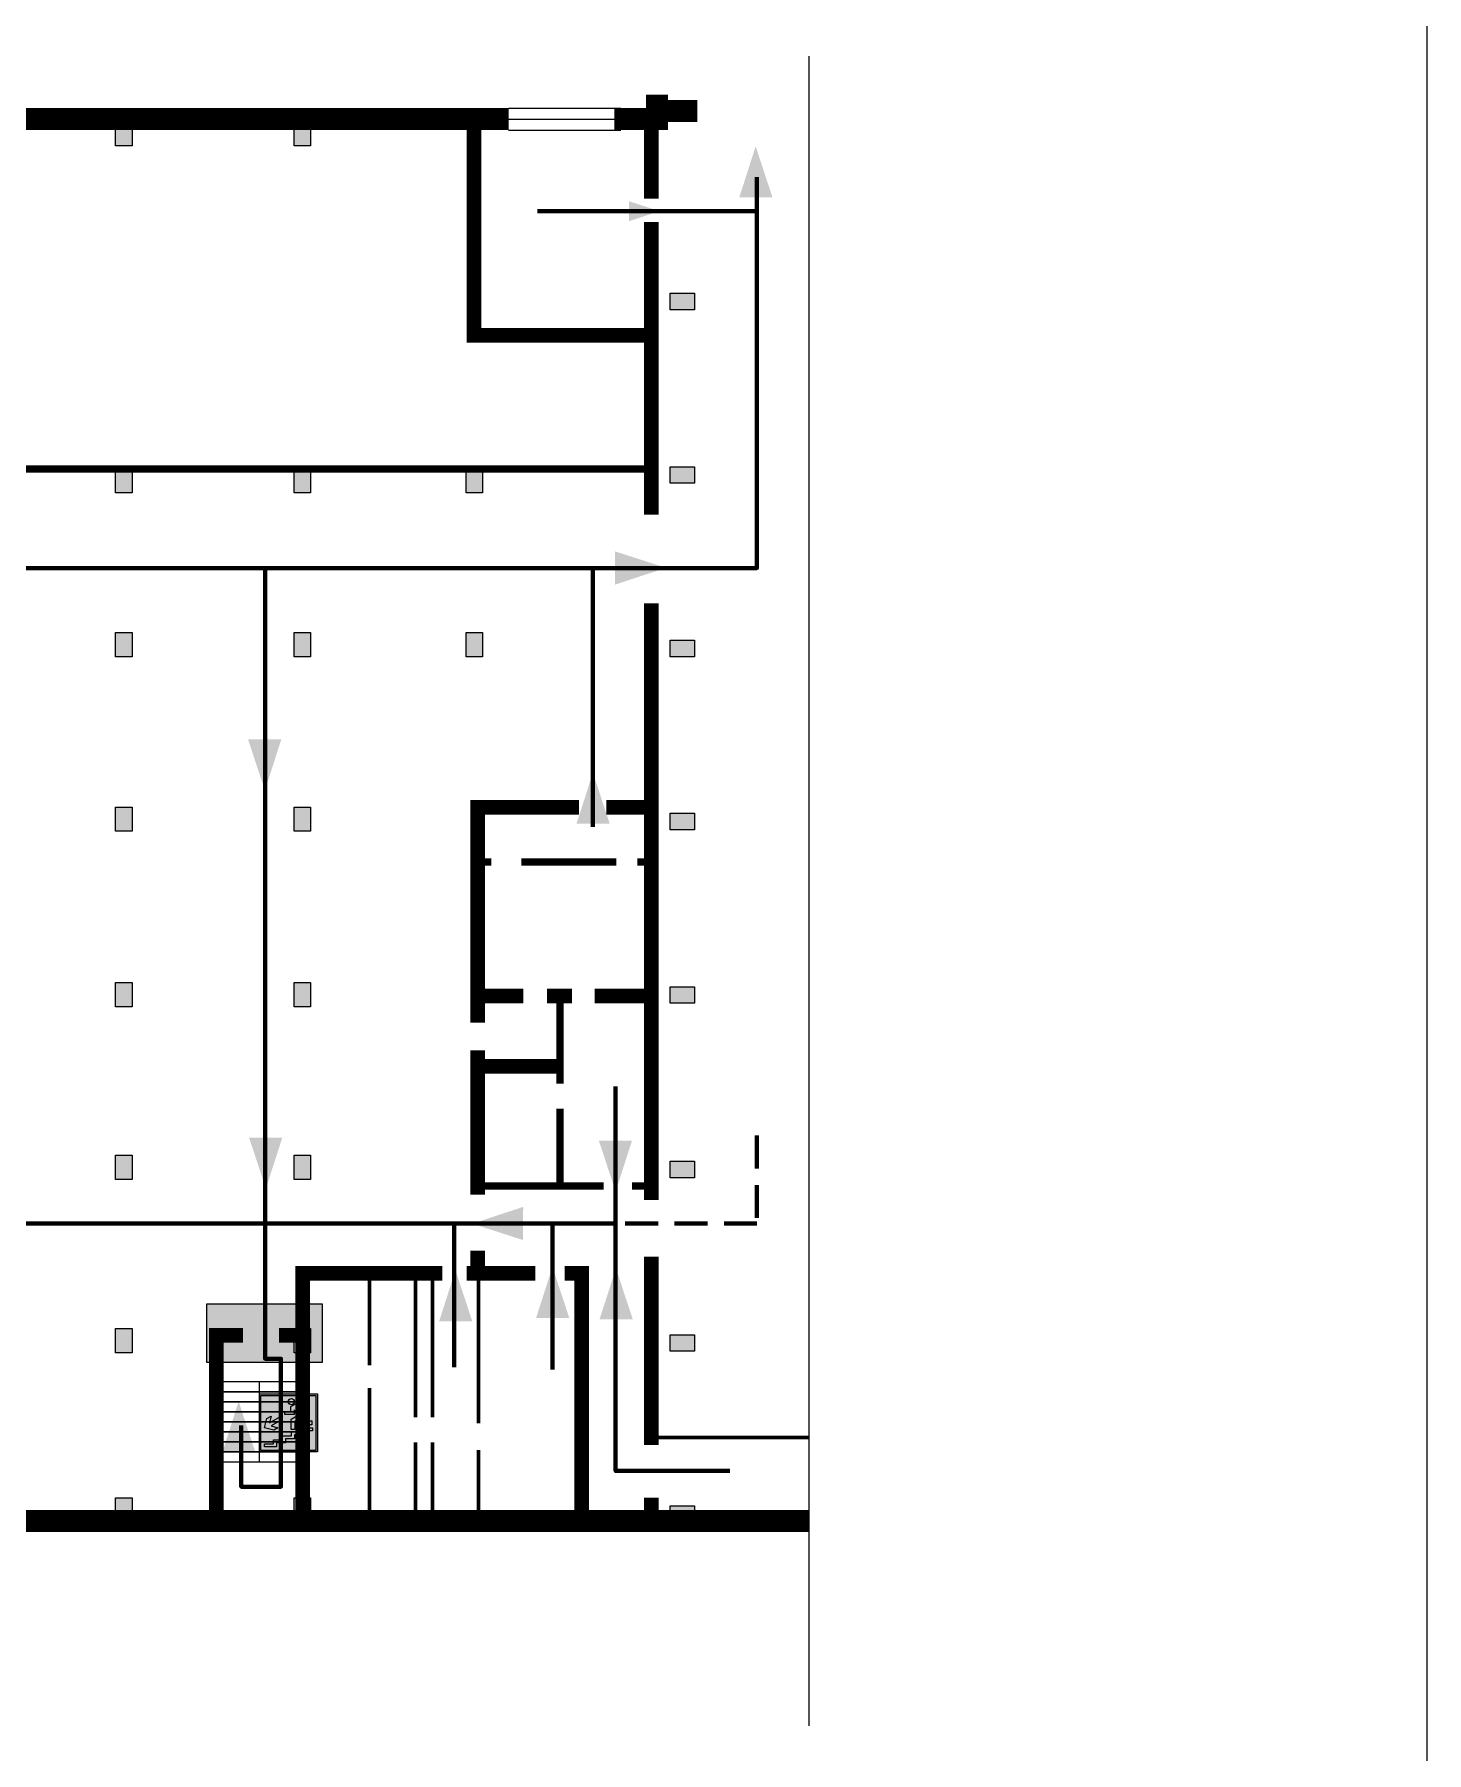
# Model space of a CAD drawing. Header units: millimetres. Extents: x 13810 to 67229, y 12374 to 21950.
# Drawn here: x 39193.2 to 39362.3, y 14667.2 to 14875.9 of the extents above; entities that cross this region are included whole.
import ezdxf

# ---------------------------------------------------------------- set-up
doc = ezdxf.new("R2010")
doc.units = ezdxf.units.MM
doc.linetypes.add('{ Wide Dash }', pattern=[12, 4, -2, 4, -2])
doc.layers.add('План_Штампы', color=7, linetype='Continuous')

# ---------------------------------------------------------------- blocks, each defined once
blk = doc.blocks.new('A$C7B4425F7')
at = {"true_color": 0xffffff}
blk.add_hatch(color=7, dxfattribs=at).paths.add_polyline_path([(0, 0), (-16, 0), (-16, -8), (0, -8)])
h = blk.add_hatch(color=126)
h.paths.add_polyline_path([(-0.2, -0.2), (-15.8, -0.2), (-15.8, -7.8), (-0.2, -7.8)])
h.paths.add_polyline_path([(-11.76, -2.03), (-11.76, -3.66), (-11.17, -3.66, -0.568275), (-11.17, -6.18), (-12.58, -6.18), (-12.58, -2.03)], flags=16)
h.paths.add_polyline_path([(-13.33, -4.12, -0.495768), (-13.59, -6.18), (-15.03, -6.18), (-15.03, -2.03), (-13.59, -2.03, -0.487973)], flags=16)
h.paths.add_polyline_path([(-10.25, -2.03), (-9.48, -2.03), (-9.48, -6.18), (-10.25, -6.18)], flags=16)
h.paths.add_polyline_path([(-13.84, -3.69), (-14.24, -3.69), (-14.24, -3.03), (-13.9, -3.03, -0.692621)], flags=0)
h.paths.add_polyline_path([(-9.15, -2.03), (-8.4, -2.03), (-8.04, -3.07), (-7.68, -2.03), (-6.93, -2.03), (-7.64, -4.1), (-6.93, -6.18), (-7.68, -6.18), (-8.04, -5.14), (-8.4, -6.18), (-9.15, -6.18), (-8.44, -4.1)], flags=16)
h.paths.add_polyline_path([(-11.76, -4.46), (-11.42, -4.46, -0.692621), (-11.36, -5.12), (-11.76, -5.12)], flags=0)
h.paths.add_polyline_path([(-13.9, -5.2), (-14.24, -5.2), (-14.24, -4.55), (-13.84, -4.55, -0.708038)], flags=0)
edge = h.paths.add_edge_path(flags=16)
edge.add_ellipse((-5.51, -4.08), major_axis=(0, 2.05), ratio=0.586184, start_angle=0, end_angle=360)
edge = h.paths.add_edge_path(flags=0)
edge.add_ellipse((-5.51, -4.08), major_axis=(0, 1.14), ratio=0.454828, start_angle=0, end_angle=360)
h.paths.add_polyline_path([(-4.13, -4.96, 0.377264), (-3.48, -4.52, 0.0555), (-3.16, -2.03), (-1.66, -2.03), (-1.66, -4.96), (-0.96, -4.96), (-0.96, -7.01), (-1.75, -7.01), (-1.75, -6.18), (-3.3, -6.18), (-3.3, -7.02), (-4.13, -7.02)], flags=16)
h.paths.add_polyline_path([(-2.73, -2.91), (-2.28, -2.91), (-2.28, -4.96), (-3.05, -4.96, 0.079136)], flags=0)
at = {"color": 126}
blk.add_lwpolyline([(-16, -8), (0, -8), (0, 0), (-16, 0)], close=True, dxfattribs=at)
blk = doc.blocks.new('вниз 3')
at = {"lineweight": 0, "true_color": 0xffffff}
h = blk.add_hatch(color=7, dxfattribs=at)
h.dxf.hatch_style = 1
h.paths.add_polyline_path([(40997.5, -4475.69), (40997.25, -4475.28), (40995.76, -4476.15), (40995.97, -4475.23), (40995.39, -4475.56), (40995.05, -4476.83), (40996.33, -4477.17), (40996.91, -4476.83), (40996, -4476.55)], flags=0)
h.paths.add_polyline_path([(40999.81, -4473.95), (41000.22, -4473.95), (41000.64, -4474.67), (41001.03, -4474.43), (41000.46, -4473.49), (41000.42, -4473.49), (40999.43, -4473.49), (40998.68, -4473.92), (40998.68, -4474.57), (40997.88, -4474.57), (40997.88, -4475), (40999.14, -4475), (40999.14, -4474.43), (40999.14, -4474.38), (40999.59, -4475.15), (40998.72, -4475.67), (40998.72, -4477.06), (40999.24, -4477.06), (40999.24, -4475.96), (40999.95, -4475.56), (40999.95, -4476.43), (41001.61, -4476.43), (41001.61, -4475.88), (41000.47, -4475.88), (41000.47, -4475.12)], flags=0)
h.paths.add_polyline_path([(40999.2, -4473.24, 1), (40998.35, -4473.24, 1)], flags=0)
h.paths.add_polyline_path([(41000.46, -4477.26), (41001.69, -4477.26), (41001.69, -4476.84), (41000.03, -4476.84), (41000.03, -4477.39), (40998.78, -4477.39), (40998.78, -4477.95), (40997.53, -4477.95), (40997.53, -4478.5), (40996.29, -4478.5), (40996.29, -4479.06), (40995.05, -4479.06), (40995.05, -4479.48), (40995.29, -4479.48), (40996.72, -4479.48), (40996.72, -4478.92), (40997.97, -4478.92), (40997.97, -4478.36), (40999.2, -4478.36), (40999.2, -4477.81), (41000.46, -4477.81)], flags=0)
h.paths.add_polyline_path([(41002.37, -4472.17), (40994.37, -4472.17), (40994.37, -4480.17), (41002.37, -4480.17)])
h.paths.add_polyline_path([(41002.16, -4479.96), (40994.57, -4479.96), (40994.57, -4472.37), (41002.16, -4472.37)], flags=16)
h.paths.add_polyline_path([(41001.61, -4475.88), (41001.61, -4476.43), (40999.95, -4476.43), (40999.95, -4475.56), (40999.24, -4475.96), (40999.24, -4477.06), (40998.72, -4477.06), (40998.72, -4475.67), (40999.59, -4475.15), (40999.14, -4474.38), (40999.14, -4474.43), (40999.14, -4475), (40997.88, -4475), (40997.88, -4474.57), (40998.68, -4474.57), (40998.68, -4473.92), (40999.43, -4473.49), (41000.42, -4473.49), (41000.46, -4473.49), (41001.03, -4474.43), (41000.64, -4474.67), (41000.22, -4473.95), (40999.81, -4473.95), (41000.47, -4475.12), (41000.47, -4475.88)], flags=0)
h.paths.add_polyline_path([(41001.69, -4476.84), (41001.69, -4477.26), (41000.46, -4477.26), (41000.46, -4477.81), (40999.2, -4477.81), (40999.2, -4478.36), (40997.97, -4478.36), (40997.97, -4478.92), (40996.72, -4478.92), (40996.72, -4479.48), (40995.05, -4479.48), (40995.05, -4479.06), (40996.29, -4479.06), (40996.29, -4478.5), (40997.53, -4478.5), (40997.53, -4477.95), (40998.78, -4477.95), (40998.78, -4477.39), (41000.03, -4477.39), (41000.03, -4476.84)], flags=0)
h.paths.add_polyline_path([(40998.35, -4473.24, -1), (40999.2, -4473.24, -1)], flags=0)
h.paths.add_polyline_path([(40997.5, -4475.69), (40996, -4476.55), (40996.91, -4476.83), (40996.33, -4477.17), (40995.05, -4476.83), (40995.39, -4475.56), (40995.97, -4475.23), (40995.76, -4476.15), (40997.25, -4475.28)], flags=0)
at = {"lineweight": 0}
h = blk.add_hatch(color=126, dxfattribs=at)
h.dxf.hatch_style = 1
h.paths.add_polyline_path([(41002.16, -4472.37), (40994.57, -4472.37), (40994.57, -4479.96), (41002.16, -4479.96)])
h.paths.add_polyline_path([(40995.97, -4475.23), (40995.76, -4476.15), (40997.25, -4475.28), (40997.5, -4475.69), (40996, -4476.55), (40996.91, -4476.83), (40996.33, -4477.17), (40995.05, -4476.83), (40995.39, -4475.56)], flags=16)
h.paths.add_polyline_path([(40997.88, -4474.57), (40998.68, -4474.57), (40998.68, -4473.92), (40999.43, -4473.49), (41000.42, -4473.49), (41000.46, -4473.49), (41001.03, -4474.43), (41000.64, -4474.67), (41000.22, -4473.95), (40999.81, -4473.95), (41000.47, -4475.12), (41000.47, -4475.88), (41001.61, -4475.88), (41001.61, -4476.43), (40999.95, -4476.43), (40999.95, -4475.56), (40999.24, -4475.96), (40999.24, -4477.06), (40998.72, -4477.06), (40998.72, -4475.67), (40999.59, -4475.15), (40999.14, -4474.38), (40999.14, -4474.43), (40999.14, -4475), (40997.88, -4475)], flags=16)
h.paths.add_polyline_path([(40998.35, -4473.24, -1), (40999.2, -4473.24, -1)], flags=16)
h.paths.add_polyline_path([(40997.53, -4477.95), (40998.78, -4477.95), (40998.78, -4477.39), (41000.03, -4477.39), (41000.03, -4476.84), (41001.69, -4476.84), (41001.69, -4477.26), (41000.46, -4477.26), (41000.46, -4477.81), (40999.2, -4477.81), (40999.2, -4478.36), (40997.97, -4478.36), (40997.97, -4478.92), (40996.72, -4478.92), (40996.72, -4479.48), (40995.05, -4479.48), (40995.05, -4479.06), (40996.29, -4479.06), (40996.29, -4478.5), (40997.53, -4478.5)], flags=16)
at = {"lineweight": 0, "true_color": 0xffffff}
h = blk.add_hatch(color=7, dxfattribs=at)
h.dxf.hatch_style = 1
h.paths.add_polyline_path([(40999.2, -4473.24, 1), (40998.35, -4473.24, 1)])
h.paths.add_polyline_path([(40999.81, -4473.95), (41000.22, -4473.95), (41000.64, -4474.67), (41001.03, -4474.43), (41000.46, -4473.49), (41000.42, -4473.49), (40999.43, -4473.49), (40998.68, -4473.92), (40998.68, -4474.57), (40997.88, -4474.57), (40997.88, -4475), (40999.14, -4475), (40999.14, -4474.43), (40999.14, -4474.38), (40999.59, -4475.15), (40998.72, -4475.67), (40998.72, -4477.06), (40999.24, -4477.06), (40999.24, -4475.96), (40999.95, -4475.56), (40999.95, -4476.43), (41001.61, -4476.43), (41001.61, -4475.88), (41000.47, -4475.88), (41000.47, -4475.12)])
h.paths.add_polyline_path([(40999.2, -4477.81), (41000.46, -4477.81), (41000.46, -4477.26), (41001.69, -4477.26), (41001.69, -4476.84), (41000.03, -4476.84), (41000.03, -4477.39), (40998.78, -4477.39), (40998.78, -4477.95), (40997.53, -4477.95), (40997.53, -4478.5), (40996.29, -4478.5), (40996.29, -4479.06), (40995.05, -4479.06), (40995.05, -4479.48), (40995.29, -4479.48), (40996.72, -4479.48), (40996.72, -4478.92), (40997.97, -4478.92), (40997.97, -4478.36), (40999.2, -4478.36)])
h.paths.add_polyline_path([(40997.5, -4475.69), (40997.25, -4475.28), (40995.76, -4476.15), (40995.97, -4475.23), (40995.39, -4475.56), (40995.05, -4476.83), (40996.33, -4477.17), (40996.91, -4476.83), (40996, -4476.55)])
at = {"color": 126, "lineweight": 0}
for points in [[(40994.37, -4472.17), (41002.37, -4472.17), (41002.37, -4480.17), (40994.37, -4480.17)], [(40994.57, -4472.37), (41002.16, -4472.37), (41002.16, -4479.96), (40994.57, -4479.96)]]:
    blk.add_lwpolyline(points, close=True, dxfattribs=at)
for points in [[(40999.14, -4474.43), (40999.14, -4475), (40997.88, -4475), (40997.88, -4474.57), (40998.68, -4474.57), (40998.68, -4473.92), (40999.43, -4473.49), (41000.42, -4473.49), (41000.46, -4473.49), (41001.03, -4474.43), (41000.64, -4474.67), (41000.22, -4473.95), (40999.81, -4473.95), (41000.47, -4475.12), (41000.47, -4475.88), (41001.61, -4475.88), (41001.61, -4476.43), (40999.95, -4476.43), (40999.95, -4475.56), (40999.24, -4475.96), (40999.24, -4477.06), (40998.72, -4477.06), (40998.72, -4475.67), (40999.59, -4475.15), (40999.14, -4474.38), (40999.14, -4474.43)], [(40995.05, -4476.83), (40995.39, -4475.56), (40995.97, -4475.23), (40995.76, -4476.15), (40997.25, -4475.28), (40997.5, -4475.69), (40996, -4476.55), (40996.91, -4476.83), (40996.33, -4477.17), (40995.05, -4476.83)], [(40995.29, -4479.48), (40995.05, -4479.48), (40995.05, -4479.06), (40996.29, -4479.06), (40996.29, -4478.5), (40997.53, -4478.5), (40997.53, -4477.95), (40998.78, -4477.95), (40998.78, -4477.39), (41000.03, -4477.39), (41000.03, -4476.84), (41001.69, -4476.84), (41001.69, -4477.26), (41000.46, -4477.26), (41000.46, -4477.81), (40999.2, -4477.81), (40999.2, -4478.36), (40997.97, -4478.36), (40997.97, -4478.92), (40996.72, -4478.92), (40996.72, -4479.48), (40995.05, -4479.48)]]:
    blk.add_lwpolyline(points, dxfattribs=at)
blk.add_circle((40998.77, -4473.24), 0.426, dxfattribs=at)

msp = doc.modelspace()

# ---------------------------------------------------------------- hatches: boundary and pattern name
at = {"lineweight": 0}
h = msp.add_hatch(color=256, dxfattribs=at)
h.dxf.hatch_style = 1
h.paths.add_polyline_path([(39203.03, 14862.3), (39205.03, 14862.3), (39205.03, 14865.25), (39203.03, 14865.25)])
h = msp.add_hatch(color=256, dxfattribs=at)
h.dxf.hatch_style = 1
h.paths.add_polyline_path([(39224.7, 14862.3), (39226.7, 14862.3), (39226.7, 14865.25), (39224.7, 14865.25)])
h = msp.add_hatch(color=256, dxfattribs=at)
h.dxf.hatch_style = 1
h.paths.add_polyline_path([(39270.4, 14844.41), (39270.4, 14842.41), (39273.34, 14842.41), (39273.34, 14844.41)])
h = msp.add_hatch(color=256, dxfattribs=at)
h.dxf.hatch_style = 1
h.paths.add_polyline_path([(39203.03, 14820.16), (39205.03, 14820.16), (39205.03, 14823.11), (39203.03, 14823.11)])
h = msp.add_hatch(color=256, dxfattribs=at)
h.dxf.hatch_style = 1
h.paths.add_polyline_path([(39224.7, 14820.16), (39226.7, 14820.16), (39226.7, 14823.11), (39224.7, 14823.11)])
h = msp.add_hatch(color=256, dxfattribs=at)
h.dxf.hatch_style = 1
h.paths.add_polyline_path([(39245.59, 14820.16), (39247.59, 14820.16), (39247.59, 14823.11), (39245.59, 14823.11)])
h = msp.add_hatch(color=256, dxfattribs=at)
h.dxf.hatch_style = 1
h.paths.add_polyline_path([(39270.4, 14823.34), (39270.4, 14821.34), (39273.34, 14821.34), (39273.34, 14823.34)])
h = msp.add_hatch(color=256, dxfattribs=at)
h.dxf.hatch_style = 1
h.paths.add_polyline_path([(39270.4, 14823.34), (39270.4, 14821.34), (39273.34, 14821.34), (39273.34, 14823.34)])
h = msp.add_hatch(color=256, dxfattribs=at)
h.dxf.hatch_style = 1
h.paths.add_polyline_path([(39203.03, 14800.28), (39205.03, 14800.28), (39205.03, 14803.23), (39203.03, 14803.23)])
h = msp.add_hatch(color=256, dxfattribs=at)
h.dxf.hatch_style = 1
h.paths.add_polyline_path([(39224.7, 14800.28), (39226.7, 14800.28), (39226.7, 14803.23), (39224.7, 14803.23)])
h = msp.add_hatch(color=256, dxfattribs=at)
h.dxf.hatch_style = 1
h.paths.add_polyline_path([(39245.59, 14800.28), (39247.59, 14800.28), (39247.59, 14803.23), (39245.59, 14803.23)])
h = msp.add_hatch(color=256, dxfattribs=at)
h.dxf.hatch_style = 1
h.paths.add_polyline_path([(39270.4, 14802.27), (39270.4, 14800.26), (39273.34, 14800.26), (39273.34, 14802.27)])
h = msp.add_hatch(color=256, dxfattribs=at)
h.dxf.hatch_style = 1
h.paths.add_polyline_path([(39203.03, 14779.07), (39205.03, 14779.07), (39205.03, 14782.01), (39203.03, 14782.01)])
h = msp.add_hatch(color=256, dxfattribs=at)
h.dxf.hatch_style = 1
h.paths.add_polyline_path([(39224.7, 14779.07), (39226.7, 14779.07), (39226.7, 14782.01), (39224.7, 14782.01)])
h = msp.add_hatch(color=256, dxfattribs=at)
h.dxf.hatch_style = 1
h.paths.add_polyline_path([(39270.4, 14781.28), (39270.4, 14779.27), (39273.34, 14779.27), (39273.34, 14781.28)])
h = msp.add_hatch(color=256, dxfattribs=at)
h.dxf.hatch_style = 1
h.paths.add_polyline_path([(39203.03, 14757.77), (39205.03, 14757.77), (39205.03, 14760.71), (39203.03, 14760.71)])
h = msp.add_hatch(color=256, dxfattribs=at)
h.dxf.hatch_style = 1
h.paths.add_polyline_path([(39224.7, 14757.77), (39226.7, 14757.77), (39226.7, 14760.71), (39224.7, 14760.71)])
h = msp.add_hatch(color=256, dxfattribs=at)
h.dxf.hatch_style = 1
h.paths.add_polyline_path([(39270.4, 14760.2), (39270.4, 14758.2), (39273.34, 14758.2), (39273.34, 14760.2)])
h = msp.add_hatch(color=256, dxfattribs=at)
h.dxf.hatch_style = 1
h.paths.add_polyline_path([(39203.03, 14736.79), (39205.03, 14736.79), (39205.03, 14739.73), (39203.03, 14739.73)])
h = msp.add_hatch(color=256, dxfattribs=at)
h.dxf.hatch_style = 1
h.paths.add_polyline_path([(39224.7, 14736.79), (39226.7, 14736.79), (39226.7, 14739.73), (39224.7, 14739.73)])
h = msp.add_hatch(color=256, dxfattribs=at)
h.dxf.hatch_style = 1
h.paths.add_polyline_path([(39270.4, 14739), (39270.4, 14736.99), (39273.34, 14736.99), (39273.34, 14739)])
h = msp.add_hatch(color=256, dxfattribs=at)
h.dxf.hatch_style = 1
h.paths.add_polyline_path([(39203.03, 14715.74), (39205.03, 14715.74), (39205.03, 14718.69), (39203.03, 14718.69)])
h = msp.add_hatch(color=256, dxfattribs=at)
h.dxf.hatch_style = 1
h.paths.add_polyline_path([(39224.7, 14715.74), (39226.7, 14715.74), (39226.7, 14718.69), (39224.7, 14718.69)])
h = msp.add_hatch(color=256, dxfattribs=at)
h.dxf.hatch_style = 1
h.paths.add_polyline_path([(39270.4, 14717.92), (39270.4, 14715.92), (39273.34, 14715.92), (39273.34, 14717.92)])
h = msp.add_hatch(color=256, dxfattribs=at)
h.dxf.hatch_style = 1
h.paths.add_polyline_path([(39203.03, 14695.17), (39205.03, 14695.17), (39205.03, 14698.11), (39203.03, 14698.11)])
h = msp.add_hatch(color=256, dxfattribs=at)
h.dxf.hatch_style = 1
h.paths.add_polyline_path([(39224.7, 14695.17), (39226.7, 14695.17), (39226.7, 14698.11), (39224.7, 14698.11)])
h = msp.add_hatch(color=256, dxfattribs=at)
h.dxf.hatch_style = 1
h.paths.add_polyline_path([(39270.4, 14697.17), (39270.4, 14695.17), (39273.34, 14695.17), (39273.34, 14697.17)])

# ---------------------------------------------------------------- linework, layer by layer
at = {"color": 126, "lineweight": 0, "true_color": 0x008754}
msp.add_lwpolyline([(38762.27, 14944.05), (39362.27, 14944.05), (39362.27, 14549.05), (38762.27, 14549.05)], close=True, dxfattribs=at)
msp.add_lwpolyline([(38762.27, 14944.05), (39362.27, 14944.05), (39362.27, 14549.05), (38762.27, 14549.05)], close=True, dxfattribs=at)
msp.add_lwpolyline([(38762.27, 14944.05), (39362.27, 14944.05), (39362.27, 14549.05), (38762.27, 14549.05)], close=True, dxfattribs=at)
msp.add_lwpolyline([(38762.27, 14944.05), (39362.27, 14944.05), (39362.27, 14549.05), (38762.27, 14549.05)], close=True, dxfattribs=at)
at = {"lineweight": 0}
for points in [[(39287.23, 14873.19), (39287.23, 14670.45)], [(39250.76, 14866.9), (39264.39, 14866.9)], [(39203.03, 14862.3), (39203.03, 14865.25), (39205.03, 14865.25), (39205.03, 14862.3), (39203.03, 14862.3)], [(39224.7, 14862.3), (39224.7, 14865.25), (39226.7, 14865.25), (39226.7, 14862.3), (39224.7, 14862.3)], [(39250.76, 14865.56), (39264.39, 14865.56)], [(39250.76, 14864.23), (39264.39, 14864.23)], [(39270.4, 14844.41), (39273.34, 14844.41), (39273.34, 14842.41), (39270.4, 14842.41), (39270.4, 14844.41)], [(39203.03, 14820.16), (39203.03, 14823.11), (39205.03, 14823.11), (39205.03, 14820.16), (39203.03, 14820.16)], [(39224.7, 14820.16), (39224.7, 14823.11), (39226.7, 14823.11), (39226.7, 14820.16), (39224.7, 14820.16)], [(39245.59, 14820.16), (39245.59, 14823.11), (39247.59, 14823.11), (39247.59, 14820.16), (39245.59, 14820.16)], [(39270.4, 14823.34), (39273.34, 14823.34), (39273.34, 14821.34), (39270.4, 14821.34), (39270.4, 14823.34)], [(39270.4, 14823.34), (39273.34, 14823.34), (39273.34, 14821.34), (39270.4, 14821.34), (39270.4, 14823.34)], [(39203.03, 14800.28), (39203.03, 14803.23), (39205.03, 14803.23), (39205.03, 14800.28), (39203.03, 14800.28)], [(39224.7, 14800.28), (39224.7, 14803.23), (39226.7, 14803.23), (39226.7, 14800.28), (39224.7, 14800.28)], [(39245.59, 14800.28), (39245.59, 14803.23), (39247.59, 14803.23), (39247.59, 14800.28), (39245.59, 14800.28)], [(39270.4, 14802.27), (39273.34, 14802.27), (39273.34, 14800.26), (39270.4, 14800.26), (39270.4, 14802.27)], [(39203.03, 14779.07), (39203.03, 14782.01), (39205.03, 14782.01), (39205.03, 14779.07), (39203.03, 14779.07)], [(39224.7, 14779.07), (39224.7, 14782.01), (39226.7, 14782.01), (39226.7, 14779.07), (39224.7, 14779.07)], [(39270.4, 14781.28), (39273.34, 14781.28), (39273.34, 14779.27), (39270.4, 14779.27), (39270.4, 14781.28)], [(39203.03, 14757.77), (39203.03, 14760.71), (39205.03, 14760.71), (39205.03, 14757.77), (39203.03, 14757.77)], [(39224.7, 14757.77), (39224.7, 14760.71), (39226.7, 14760.71), (39226.7, 14757.77), (39224.7, 14757.77)], [(39270.4, 14760.2), (39273.34, 14760.2), (39273.34, 14758.2), (39270.4, 14758.2), (39270.4, 14760.2)], [(39203.03, 14736.79), (39203.03, 14739.73), (39205.03, 14739.73), (39205.03, 14736.79), (39203.03, 14736.79)], [(39224.7, 14736.79), (39224.7, 14739.73), (39226.7, 14739.73), (39226.7, 14736.79), (39224.7, 14736.79)], [(39270.4, 14739), (39273.34, 14739), (39273.34, 14736.99), (39270.4, 14736.99), (39270.4, 14739)], [(39203.03, 14715.74), (39203.03, 14718.69), (39205.03, 14718.69), (39205.03, 14715.74), (39203.03, 14715.74)], [(39224.7, 14715.74), (39224.7, 14718.69), (39226.7, 14718.69), (39226.7, 14715.74), (39224.7, 14715.74)], [(39270.4, 14717.92), (39273.34, 14717.92), (39273.34, 14715.92), (39270.4, 14715.92), (39270.4, 14717.92)], [(39225.67, 14712.2), (39215.26, 14712.2)], [(39220.51, 14702.49), (39220.51, 14712.2)], [(39225.67, 14710.98), (39215.26, 14710.98)], [(39215.26, 14710.98), (39225.67, 14710.98)], [(39225.67, 14709.77), (39215.26, 14709.77)], [(39215.26, 14709.77), (39225.67, 14709.77)], [(39225.67, 14708.56), (39215.26, 14708.56)], [(39215.26, 14708.56), (39225.67, 14708.56)], [(39225.67, 14707.34), (39215.26, 14707.34)], [(39215.26, 14707.34), (39225.67, 14707.34)], [(39225.67, 14706.13), (39215.26, 14706.13)], [(39215.26, 14706.13), (39225.67, 14706.13)], [(39225.67, 14704.92), (39215.26, 14704.92)], [(39215.26, 14704.92), (39225.67, 14704.92)], [(39225.67, 14703.7), (39215.26, 14703.7)], [(39215.26, 14703.7), (39225.67, 14703.7)], [(39215.26, 14702.49), (39225.67, 14702.49)], [(39203.03, 14695.17), (39203.03, 14698.11), (39205.03, 14698.11), (39205.03, 14695.17), (39203.03, 14695.17)], [(39224.7, 14695.17), (39224.7, 14698.11), (39226.7, 14698.11), (39226.7, 14695.17), (39224.7, 14695.17)], [(39270.4, 14697.17), (39273.34, 14697.17), (39273.34, 14695.17), (39270.4, 14695.17), (39270.4, 14697.17)]]:
    msp.add_lwpolyline(points, dxfattribs=at)
for points, const_width in [([(39263.6, 14865.56), (39268.78, 14865.56), (39268.78, 14868.52)], 2.67), ([(39053.65, 14865.56), (39250.76, 14865.56)], 2.67), ([(39268.08, 14839.31), (39246.56, 14839.31), (39246.56, 14865.56)], 1.78), ([(39268.08, 14855.92), (39268.08, 14865.56)], 1.78), ([(39268.78, 14866.54), (39273.69, 14866.54)], 2.67), ([(39268.08, 14853.05), (39268.08, 14817.52)], 1.78), ([(39268.08, 14823.07), (39021.57, 14823.07)], 0.891), ([(39268.08, 14806.75), (39268.08, 14734.28)], 1.78), ([(39247.02, 14755.83), (39247.02, 14781.98), (39259.3, 14781.98)], 1.78), ([(39262.62, 14781.98), (39268.08, 14781.98)], 1.78), ([(39248.66, 14775.35), (39247.02, 14775.35)], 0.891), ([(39263.83, 14775.35), (39252.29, 14775.35)], 0.891), ([(39268.08, 14775.35), (39266.38, 14775.35)], 0.891), ([(39252.55, 14759.08), (39247.02, 14759.08)], 1.78), ([(39258.48, 14759.08), (39255.42, 14759.08)], 1.78), ([(39261.22, 14759.08), (39268.08, 14759.08)], 1.78), ([(39257.01, 14748.44), (39257.01, 14759.08)], 0.891), ([(39247.02, 14734.96), (39247.02, 14752.47)], 1.78), ([(39247.02, 14750.54), (39257.01, 14750.54)], 1.78), ([(39257.01, 14745.39), (39257.01, 14736)], 0.891), ([(39262.29, 14736), (39247.02, 14736)], 0.891), ([(39265.73, 14736), (39268.08, 14736)], 0.891), ([(39247.02, 14728.15), (39247.02, 14725.38)], 1.78), ([(39268.08, 14727.43), (39268.08, 14704.53)], 1.78), ([(39242.73, 14725.38), (39225.74, 14725.38), (39225.74, 14695.17)], 1.78), ([(39254.02, 14725.38), (39245.68, 14725.38)], 1.78), ([(39259.62, 14695.17), (39259.62, 14725.38), (39257.58, 14725.38)], 1.78), ([(39233.88, 14725.38), (39233.88, 14714.2)], 0.446), ([(39239.47, 14725.38), (39239.47, 14707.9)], 0.446), ([(39241.51, 14725.38), (39241.51, 14707.9)], 0.446), ([(39247.1, 14725.38), (39247.1, 14707.18)], 0.446), ([(39218.51, 14717.86), (39215.26, 14717.86), (39215.26, 14695.17)], 1.78), ([(39222.89, 14717.86), (39225.74, 14717.86)], 1.78), ([(39233.88, 14711.45), (39233.88, 14695.17)], 0.446), ([(39287.17, 14705.44), (39268.08, 14705.44)], 0.446), ([(39239.47, 14704.85), (39239.47, 14695.17)], 0.446), ([(39241.51, 14704.85), (39241.51, 14695.17)], 0.446), ([(39247.1, 14703.93), (39247.1, 14695.17)], 0.446), ([(39268.08, 14698.13), (39268.08, 14695.17)], 1.78), ([(39024.39, 14695.33), (39287.25, 14695.33)], 2.67)]:
    msp.add_lwpolyline(points, dxfattribs=dict(at, const_width=const_width))
at = {"color": 126, "lineweight": 100, "true_color": 0x008754}
for points in [[(39221.19, 14811.04), (39280.93, 14811.04), (39280.93, 14858.52)], [(39280.93, 14854.4), (39254.28, 14854.4)], [(39019.06, 14811.04), (39221.19, 14811.04), (39221.19, 14731.43), (39221.19, 14731.43), (39221.19, 14715.01), (39223.11, 14715.01), (39223.11, 14699.47), (39218.28, 14699.47), (39218.28, 14706.9)], [(39260.99, 14779.62), (39260.99, 14811.04), (39260.99, 14811.04)], [(39277.65, 14701.39), (39263.76, 14701.39), (39263.76, 14731.43), (39263.76, 14748.09)], [(39221.19, 14731.43), (38870.72, 14731.43)], [(39263.76, 14731.43), (39221.19, 14731.43)], [(39244.14, 14731.43), (39244.14, 14714)], [(39256.09, 14731.43), (39256.09, 14713.72)]]:
    msp.add_lwpolyline(points, dxfattribs=at)
at = {"color": 126, "linetype": '{ Wide Dash }', "lineweight": 100, "true_color": 0x008754}
msp.add_lwpolyline([(39280.93, 14742.11), (39280.93, 14731.43), (39263.76, 14731.43)], dxfattribs=at)
at = {"layer": 'План_Штампы', "color": 126, "true_color": 0x008754}
for points in [[(39282.81, 14856.06), (39278.78, 14856.07), (39280.77, 14862.25)], [(39265.4, 14853.17), (39265.4, 14855.58), (39269.1, 14854.39)], [(39263.7, 14809.03), (39263.7, 14813.06), (39269.88, 14811.07)], [(39219.12, 14790.23), (39223.15, 14790.23), (39221.16, 14784.04)], [(39263.04, 14779.99), (39259.01, 14779.99), (39261, 14786.18)], [(39219.24, 14741.87), (39223.27, 14741.87), (39221.28, 14735.68)], [(39261.72, 14741.51), (39265.75, 14741.51), (39263.76, 14735.33)], [(39252.53, 14733.46), (39252.52, 14729.43), (39246.34, 14731.42)], [(39258.13, 14719.97), (39254.1, 14719.97), (39256.09, 14726.16)], [(39246.35, 14719.56), (39242.32, 14719.57), (39244.31, 14725.75)], [(39265.84, 14719.81), (39261.81, 14719.81), (39263.8, 14726)], [(39220.01, 14703.64), (39215.99, 14703.64), (39217.97, 14709.83)]]:
    msp.add_solid(points, dxfattribs=at)

# ---------------------------------------------------------------- block references
at = {"color": 126, "true_color": 0x008754, "xscale": 0.8800000000000001, "yscale": 0.8800000000000001, "zscale": 0.8800000000000001}
msp.add_blockref('вниз 3', (3145.46, 18646.25), dxfattribs=at)
at = {"layer": 'План_Штампы', "xscale": 0.8800000000000001, "yscale": 0.8800000000000001, "zscale": 0.8800000000000001}
msp.add_blockref('A$C7B4425F7', (39228.15, 14721.64), dxfattribs=at)

doc.saveas('drawing.dxf')
